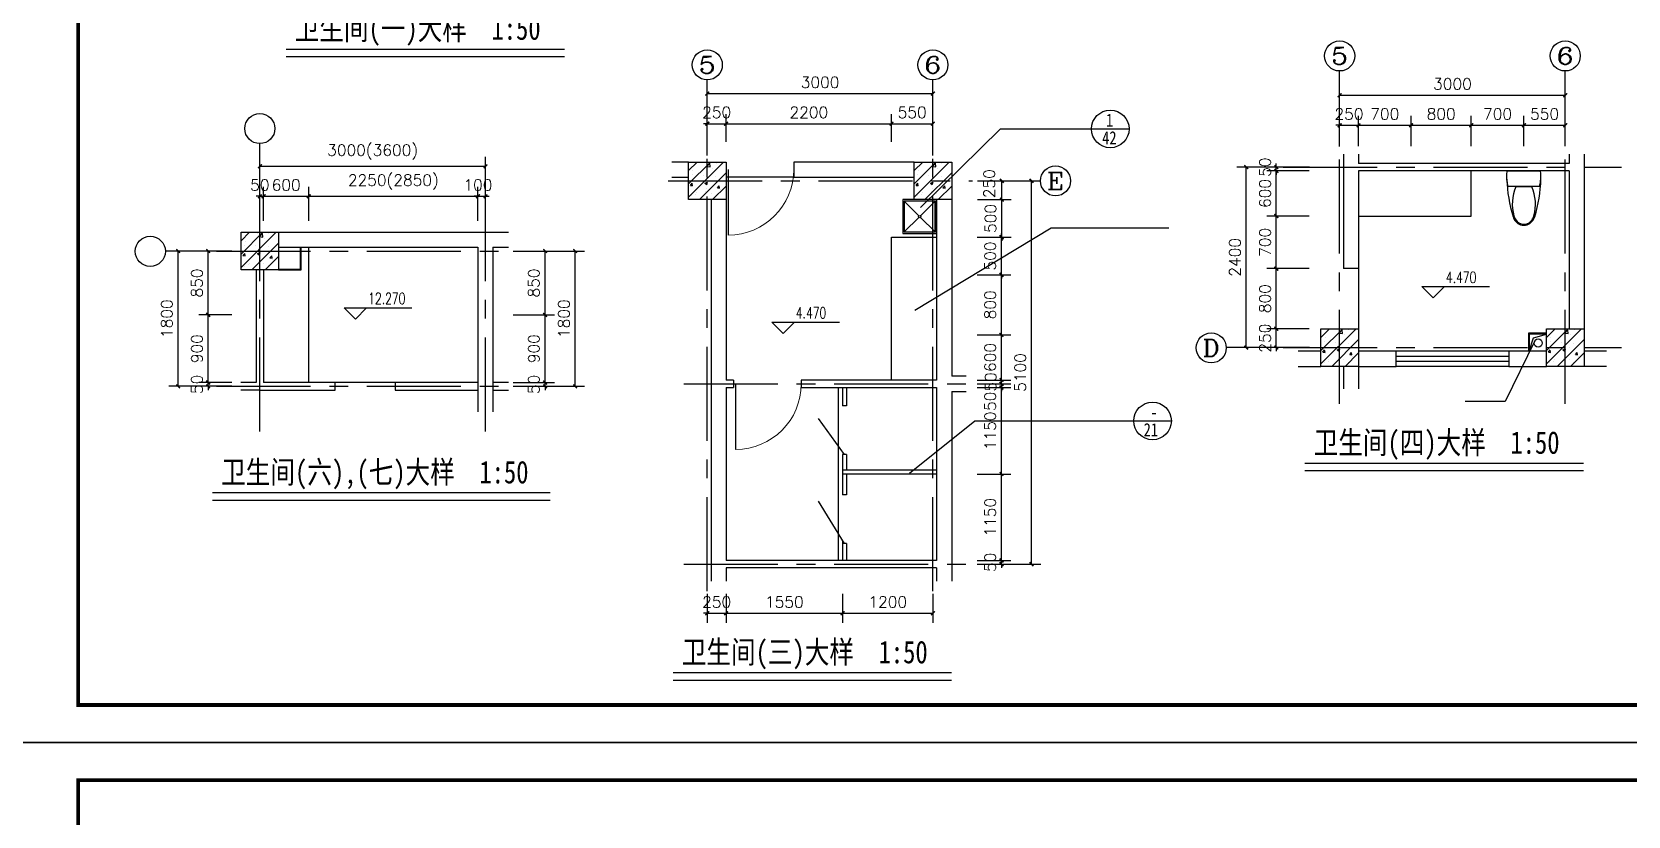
# Model space of a CAD drawing. Extents: x -4968480 to 5598971, y -5343220 to -29066.
# Drawn here: x 312298 to 333522, y -68444 to -58011 of the extents above; entities that cross this region are included whole.
import ezdxf
from ezdxf.enums import TextEntityAlignment as Align

# ---------------------------------------------------------------- set-up
doc = ezdxf.new("R2010")
doc.units = 0
doc.header["$LTSCALE"] = 1000
doc.header["$MEASUREMENT"] = 0
doc.linetypes.add('CENTER', pattern=[2, 1.25, -0.25, 0.25, -0.25])
doc.layers.get('0').update_dxf_attribs({"linetype": 'CONTINUOUS'})
for name, color, linetype in [('AXIS', 3, 'CONTINUOUS'), ('AXIS_TEXT', 7, 'CONTINUOUS'), ('DOTE', 1, 'CENTER'), ('PUB_DIM', 3, 'CONTINUOUS'), ('PUB_TEXT', 7, 'CONTINUOUS'), ('WALL', 2, 'CONTINUOUS')]:
    doc.layers.add(name, color=color, linetype=linetype)
doc.styles.add('-宋体', font='', dxfattribs={"width": 0.8})
doc.styles.add('_TCH_AXIS', font='COMPLEX', dxfattribs={"bigfont": 'GBCBIG'})
doc.styles.add('_TCH_DIM', font='SIMPLEX', dxfattribs={"bigfont": 'GBCBIG'})
doc.styles.get('-宋体').set_extended_font_data('SimSun')

# ---------------------------------------------------------------- blocks, each defined once
blk = doc.blocks.new('_ArchTick')
at = {"color": 0, "linetype": 'ByBlock', "const_width": 0.4}
blk.add_lwpolyline([(-0.5, -0.5), (0.5, 0.5)], dxfattribs=at)

msp = doc.modelspace()

# ---------------------------------------------------------------- linework, layer by layer
for p, q in [((315676.3, -58239.2, -24317.3), (319378.3, -58239.2, -24317.3)), ((315676.3, -58339.2, -24317.3), (319378.3, -58339.2, -24317.3)), ((324114.3, -60346.9, 34044.3), (325179.1, -59302.1, 34044.3)), ((325179.1, -59302.1, 34044.3), (326886.5, -59302.1, 34044.3)), ((321554.8, -59842.8, 34044.3), (321554.8, -60715.8, 34044.3)), ((322427.8, -59942.9, 34044.3), (321527.8, -59942.9, 34044.3)), ((331436.6, -60460.6, -24317.3), (331436.6, -59860.6, -24317.3)), ((331915.8, -59860.6, -24317.3), (332357.4, -59860.6, -24317.3)), ((331927, -60063.1, -24317.3), (332346.1, -60063.1, -24317.3)), ((323897.8, -60262.9, 34044.3), (324092.1, -60457.2, 34044.3)), ((324307.8, -60262.9, 34044.3), (324113.5, -60457.2, 34044.3)), ((332244.2, -60072.3, -24317.3), (332028.9, -60072.3, -24317.3)), ((324092.1, -60478.6, 34044.3), (323897.8, -60672.9, 34044.3)), ((324113.5, -60478.6, 34044.3), (324307.8, -60672.9, 34044.3)), ((329936.6, -60460.6, -24317.3), (331436.6, -60460.6, -24317.3)), ((324039.5, -61712.7, 34044.3), (325852.7, -60618.6, 34044.3)), ((325852.7, -60618.6, 34044.3), (327417, -60618.6, 34044.3)), ((315868.4, -61166.2, -24317.3), (315868.4, -60876.2, -24317.3)), ((315878.4, -61176.2, -24317.3), (315878.4, -60876.2, -24317.3)), ((315978.5, -62676.2, -82679), (315978.5, -60876.2, -82679)), ((323727.8, -60742.9, 34044.3), (324327.8, -60742.9, 34044.3)), ((323727.8, -62642.9, 34044.3), (323727.8, -60742.9, 34044.3)), ((315278.5, -61176.2, -24317.3), (315278.5, -62676.2, -24317.3)), ((315378.5, -61176.2, -24317.3), (315378.5, -62676.2, -24317.3)), ((315578.4, -61166.2, -24317.3), (315868.4, -61166.2, -24317.3)), ((315578.4, -61176.2, -24317.3), (315878.4, -61176.2, -24317.3)), ((329936.6, -61160.6, -24317.3), (329936.6, -61960.6, -24317.3)), ((332280.5, -62120.6, -24317.3), (331888.8, -62928.8, -24317.3)), ((332436.6, -62020.6, -24317.3), (332196.6, -62020.6, -24317.3)), ((332196.6, -62020.6, -24317.3), (332196.6, -62260.5, -24317.3)), ((332436.6, -62030.6, -24317.3), (332206.6, -62030.6, -24317.3)), ((332206.6, -62030.6, -24317.3), (332206.6, -62260.5, -24317.3)), ((332206.6, -62260.5, -24317.3), (332266.4, -62082.8, -24317.3)), ((332266.4, -62082.8, -24317.3), (332436.6, -62030.5, -24317.3)), ((331936.6, -62260.5, -24317.3), (330436.6, -62260.5, -24317.3)), ((330436.6, -62327.1, -24317.3), (331936.6, -62327.1, -24317.3)), ((330436.6, -62393.8, -24317.3), (331936.6, -62393.8, -24317.3)), ((331936.6, -62460.5, -24317.3), (330436.6, -62460.5, -24317.3)), ((315278.5, -62676.2, -24317.3), (315076.3, -62676.2, -24317.3)), ((315328.5, -62776.2, -24317.3), (315076.3, -62776.2, -24317.3)), ((315328.5, -62776.2, -24317.3), (316328.7, -62776.2, -24317.3)), ((316328.7, -62676.2, -24317.3), (315378.5, -62676.2, -24317.3)), ((317128.7, -62676.2, -24317.3), (316328.7, -62676.2, -24317.3)), ((316328.7, -62776.2, -24317.3), (316328.7, -62676.2, -24317.3)), ((318228.5, -62676.2, -24317.3), (317128.7, -62676.2, -24317.3)), ((317128.7, -62676.2, -24317.3), (317128.7, -62776.2, -24317.3)), ((317128.7, -62776.2, -24317.3), (318228.5, -62776.2, -24317.3)), ((318636.9, -62676.2, -24317.3), (318428.5, -62676.2, -24317.3)), ((318428.5, -62776.2, -24317.3), (318636.9, -62776.2, -24317.3)), ((321654.8, -62692.7, 34044.3), (321654.8, -63565.7, 34044.3)), ((323017.8, -62743, 34044.3), (323017.8, -65042.9, 34044.3)), ((323077.8, -62743, 34044.3), (323077.8, -62984.5, 34044.3)), ((323127.8, -62743, 34044.3), (323127.8, -62984.5, 34044.3)), ((323127.8, -62984.5, 34044.3), (323077.8, -62984.5, 34044.3)), ((331888.8, -62928.8, -24317.3), (331356.8, -62928.8, -24317.3)), ((323102.8, -63634.5, 34044.3), (322755.8, -63155.9, 34044.3)), ((323967.4, -63880.2, 34044.3), (324834, -63186.9, 34044.3)), ((324834, -63186.9, 34044.3), (327449.1, -63186.9, 34044.3)), ((323077.8, -63634.5, 34044.3), (323077.8, -64168, 34044.3)), ((323127.8, -63634.5, 34044.3), (323077.8, -63634.5, 34044.3)), ((323127.8, -63634.5, 34044.3), (323127.8, -63843, 34044.3)), ((324327.8, -63843, 34044.3), (323077.8, -63843, 34044.3)), ((329225.1, -63747.3, -24317.3), (332927.1, -63747.3, -24317.3)), ((329225.1, -63847.3, -24317.3), (332927.1, -63847.3, -24317.3)), ((324327.8, -63893, 34044.3), (323077.8, -63893, 34044.3)), ((323127.8, -63893, 34044.3), (323127.8, -64168, 34044.3)), ((314698.1, -64140.6, -24317.3), (319188.9, -64140.6, -24317.3)), ((314698.1, -64240.6, -24317.3), (319188.9, -64240.6, -24317.3)), ((323102.8, -64818, 34044.3), (322755.8, -64255.9, 34044.3)), ((323127.8, -64168, 34044.3), (323077.8, -64168, 34044.3)), ((323077.8, -64791.2, 34044.3), (323077.8, -65042.9, 34044.3)), ((323127.8, -64818, 34044.3), (323077.8, -64818, 34044.3)), ((323127.8, -64818, 34044.3), (323127.8, -65042.9, 34044.3)), ((320823.3, -66534.6, 34044.3), (324525.3, -66534.6, 34044.3)), ((320823.3, -66634.6, 34044.3), (324525.3, -66634.6, 34044.3))]:
    msp.add_line(p, q)
at = {"color": 8}
for p, q in [((321027.8, -59857.1, 34044.3), (321142, -59742.9, 34044.3)), ((321027.8, -60033.9, 34044.3), (321318.8, -59742.9, 34044.3)), ((321027.8, -60210.7, 34044.3), (321495.6, -59742.9, 34044.3)), ((321082.9, -59800.3, 34044.3), (321082.9, -59800.3, 34044.3)), ((321248.1, -59754, 34044.3), (321248.1, -59754, 34044.3)), ((321272.6, -59799.8, 34044.3), (321311.5, -59759.3, 34044.3)), ((321272.6, -59799.8, 34044.3), (321317.1, -59806.7, 34044.3)), ((321317, -59806.9, 34044.3), (321311.5, -59759.5, 34044.3)), ((321342.9, -59824.9, 34044.3), (321342.9, -59824.9, 34044.3)), ((321398.7, -59758.7, 34044.3), (321398.7, -59758.7, 34044.3)), ((324027.8, -59857.1, 34044.3), (324142, -59742.9, 34044.3)), ((324027.8, -60033.9, 34044.3), (324318.8, -59742.9, 34044.3)), ((324027.8, -60210.7, 34044.3), (324495.6, -59742.9, 34044.3)), ((324082.9, -59800.3, 34044.3), (324082.9, -59800.3, 34044.3)), ((324248.1, -59754, 34044.3), (324248.1, -59754, 34044.3)), ((324272.6, -59799.8, 34044.3), (324311.5, -59759.3, 34044.3)), ((324272.6, -59799.8, 34044.3), (324317.1, -59806.7, 34044.3)), ((324317, -59806.9, 34044.3), (324311.5, -59759.5, 34044.3)), ((324342.9, -59824.9, 34044.3), (324342.9, -59824.9, 34044.3)), ((324398.7, -59758.7, 34044.3), (324398.7, -59758.7, 34044.3)), ((321053.6, -60054.2, 34044.3), (321077.7, -60025.5, 34044.3)), ((321053.6, -60054.2, 34044.3), (321083.5, -60056.8, 34044.3)), ((321076.3, -59913.9, 34044.3), (321076.3, -59913.9, 34044.3)), ((321083.4, -60057.1, 34044.3), (321077.6, -60025.7, 34044.3)), ((321080.1, -60026.5, 34044.3), (321080.1, -60026.5, 34044.3)), ((321086.2, -59860.1, 34044.3), (321086.2, -59860.1, 34044.3)), ((321172.4, -60242.9, 34044.3), (321527.8, -59887.4, 34044.3)), ((321222.9, -59920.3, 34044.3), (321222.9, -59920.3, 34044.3)), ((321245.7, -60025, 34044.3), (321280.7, -60011.5, 34044.3)), ((321245.7, -60025, 34044.3), (321270.5, -60041.8, 34044.3)), ((321267.2, -59955.9, 34044.3), (321267.2, -59955.9, 34044.3)), ((321270.5, -60042, 34044.3), (321280.6, -60011.8, 34044.3)), ((321336.9, -59991.3, 34044.3), (321336.9, -59991.3, 34044.3)), ((321349.1, -60242.9, 34044.3), (321527.8, -60064.2, 34044.3)), ((321367.9, -59863.8, 34044.3), (321367.9, -59863.8, 34044.3)), ((321392.3, -59939.4, 34044.3), (321392.3, -59939.4, 34044.3)), ((321412.2, -60085.6, 34044.3), (321436.3, -60056.9, 34044.3)), ((321442.1, -60088.5, 34044.3), (321436.3, -60057.1, 34044.3)), ((321489.8, -59931.6, 34044.3), (321489.8, -59931.6, 34044.3)), ((324053.6, -60054.2, 34044.3), (324077.7, -60025.5, 34044.3)), ((324053.6, -60054.2, 34044.3), (324083.5, -60056.8, 34044.3)), ((324076.3, -59913.9, 34044.3), (324076.3, -59913.9, 34044.3)), ((324083.4, -60057.1, 34044.3), (324077.6, -60025.7, 34044.3)), ((324080.1, -60026.5, 34044.3), (324080.1, -60026.5, 34044.3)), ((324086.2, -59860.1, 34044.3), (324086.2, -59860.1, 34044.3)), ((324172.4, -60242.9, 34044.3), (324527.8, -59887.4, 34044.3)), ((324222.9, -59920.3, 34044.3), (324222.9, -59920.3, 34044.3)), ((324245.7, -60025, 34044.3), (324280.7, -60011.5, 34044.3)), ((324245.7, -60025, 34044.3), (324270.5, -60041.8, 34044.3)), ((324267.2, -59955.9, 34044.3), (324267.2, -59955.9, 34044.3)), ((324270.5, -60042, 34044.3), (324280.6, -60011.8, 34044.3)), ((324336.9, -59991.3, 34044.3), (324336.9, -59991.3, 34044.3)), ((324349.1, -60242.9, 34044.3), (324527.8, -60064.2, 34044.3)), ((324367.9, -59863.8, 34044.3), (324367.9, -59863.8, 34044.3)), ((324392.3, -59939.4, 34044.3), (324392.3, -59939.4, 34044.3)), ((324412.2, -60085.6, 34044.3), (324436.3, -60056.9, 34044.3)), ((324442.1, -60088.5, 34044.3), (324436.3, -60057.1, 34044.3)), ((324489.8, -59931.6, 34044.3), (324489.8, -59931.6, 34044.3)), ((321074.1, -60193, 34044.3), (321074.1, -60193, 34044.3)), ((321125.6, -60175.8, 34044.3), (321125.6, -60175.8, 34044.3)), ((321135.6, -60153.1, 34044.3), (321135.6, -60153.1, 34044.3)), ((321260.8, -60136.6, 34044.3), (321260.8, -60136.6, 34044.3)), ((321267.3, -60088.8, 34044.3), (321267.3, -60088.8, 34044.3)), ((321330.8, -60157.8, 34044.3), (321330.8, -60157.8, 34044.3)), ((321392.5, -60187.1, 34044.3), (321392.5, -60187.1, 34044.3)), ((321412.2, -60085.6, 34044.3), (321442.1, -60088.2, 34044.3)), ((321450.2, -60111.7, 34044.3), (321450.2, -60111.7, 34044.3)), ((321525.9, -60242.9, 34044.3), (321527.8, -60241, 34044.3)), ((324074.1, -60193, 34044.3), (324074.1, -60193, 34044.3)), ((324125.6, -60175.8, 34044.3), (324125.6, -60175.8, 34044.3)), ((324135.6, -60153.1, 34044.3), (324135.6, -60153.1, 34044.3)), ((324260.8, -60136.6, 34044.3), (324260.8, -60136.6, 34044.3)), ((324267.3, -60088.8, 34044.3), (324267.3, -60088.8, 34044.3)), ((324330.8, -60157.8, 34044.3), (324330.8, -60157.8, 34044.3)), ((324392.5, -60187.1, 34044.3), (324392.5, -60187.1, 34044.3)), ((324412.2, -60085.6, 34044.3), (324442.1, -60088.2, 34044.3)), ((324450.2, -60111.7, 34044.3), (324450.2, -60111.7, 34044.3)), ((324525.9, -60242.9, 34044.3), (324527.8, -60241, 34044.3)), ((315078.4, -60790.4, -24317.3), (315192.5, -60676.2, -24317.3)), ((315078.4, -60967.2, -24317.3), (315369.3, -60676.2, -24317.3)), ((315078.4, -61143.9, -24317.3), (315546.1, -60676.2, -24317.3)), ((315298.7, -60687.3, -24317.3), (315298.7, -60687.3, -24317.3)), ((315323.1, -60733.1, -24317.3), (315362.1, -60692.5, -24317.3)), ((315367.5, -60740.2, -24317.3), (315362, -60692.7, -24317.3)), ((315449.2, -60692, -24317.3), (315449.2, -60692, -24317.3)), ((315126.9, -60847.1, -24317.3), (315126.9, -60847.1, -24317.3)), ((315133.4, -60733.5, -24317.3), (315133.4, -60733.5, -24317.3)), ((315136.7, -60793.4, -24317.3), (315136.7, -60793.4, -24317.3)), ((315222.9, -61176.2, -24317.3), (315578.4, -60820.7, -24317.3)), ((315273.4, -60853.6, -24317.3), (315273.4, -60853.6, -24317.3)), ((315317.7, -60889.2, -24317.3), (315317.7, -60889.2, -24317.3)), ((315323.1, -60733.1, -24317.3), (315367.6, -60740, -24317.3)), ((315393.5, -60758.2, -24317.3), (315393.5, -60758.2, -24317.3)), ((315418.5, -60797.1, -24317.3), (315418.5, -60797.1, -24317.3)), ((315442.8, -60872.7, -24317.3), (315442.8, -60872.7, -24317.3)), ((315540.4, -60864.9, -24317.3), (315540.4, -60864.9, -24317.3)), ((315104.1, -60987.5, -24317.3), (315128.2, -60958.8, -24317.3)), ((315104.1, -60987.5, -24317.3), (315134, -60990.1, -24317.3)), ((315124.6, -61126.3, -24317.3), (315124.6, -61126.3, -24317.3)), ((315134, -60990.4, -24317.3), (315128.2, -60959, -24317.3)), ((315130.7, -60959.8, -24317.3), (315130.7, -60959.8, -24317.3)), ((315176.1, -61109.1, -24317.3), (315176.1, -61109.1, -24317.3)), ((315186.1, -61086.4, -24317.3), (315186.1, -61086.4, -24317.3)), ((315296.2, -60958.3, -24317.3), (315331.2, -60944.8, -24317.3)), ((315296.2, -60958.3, -24317.3), (315321.1, -60975, -24317.3)), ((315311.3, -61069.9, -24317.3), (315311.3, -61069.9, -24317.3)), ((315317.8, -61022.1, -24317.3), (315317.8, -61022.1, -24317.3)), ((315321, -60975.3, -24317.3), (315331.2, -60945.1, -24317.3)), ((315381.3, -61091.1, -24317.3), (315381.3, -61091.1, -24317.3)), ((315387.4, -60924.6, -24317.3), (315387.4, -60924.6, -24317.3)), ((315399.7, -61176.2, -24317.3), (315578.4, -60997.5, -24317.3)), ((315443, -61120.4, -24317.3), (315443, -61120.4, -24317.3)), ((315462.7, -61018.9, -24317.3), (315486.8, -60990.1, -24317.3)), ((315462.7, -61018.9, -24317.3), (315492.6, -61021.5, -24317.3)), ((315492.6, -61021.7, -24317.3), (315486.8, -60990.4, -24317.3)), ((315500.7, -61045, -24317.3), (315500.7, -61045, -24317.3)), ((315576.4, -61176.2, -24317.3), (315578.4, -61174.3, -24317.3)), ((329436.6, -62074.8, -24317.3), (329550.8, -61960.6, -24317.3)), ((329436.6, -62251.5, -24317.3), (329727.5, -61960.6, -24317.3)), ((329436.6, -62428.3, -24317.3), (329904.3, -61960.6, -24317.3)), ((329656.9, -61971.7, -24317.3), (329656.9, -61971.7, -24317.3)), ((332436.6, -62074.8, -24317.3), (332550.8, -61960.6, -24317.3)), ((332436.6, -62251.5, -24317.3), (332727.5, -61960.6, -24317.3)), ((332436.6, -62428.3, -24317.3), (332904.3, -61960.6, -24317.3)), ((332656.9, -61971.7, -24317.3), (332656.9, -61971.7, -24317.3)), ((329485.1, -62131.5, -24317.3), (329485.1, -62131.5, -24317.3)), ((329491.7, -62017.9, -24317.3), (329491.7, -62017.9, -24317.3)), ((329495, -62077.7, -24317.3), (329495, -62077.7, -24317.3)), ((329581.1, -62460.6, -24317.3), (329936.6, -62105.1, -24317.3)), ((329631.7, -62138, -24317.3), (329631.7, -62138, -24317.3)), ((329675.9, -62173.6, -24317.3), (329675.9, -62173.6, -24317.3)), ((329681.3, -62017.5, -24317.3), (329720.3, -61976.9, -24317.3)), ((329681.3, -62017.5, -24317.3), (329725.8, -62024.4, -24317.3)), ((329725.8, -62024.6, -24317.3), (329720.2, -61977.1, -24317.3)), ((329751.7, -62042.5, -24317.3), (329751.7, -62042.5, -24317.3)), ((329776.7, -62081.5, -24317.3), (329776.7, -62081.5, -24317.3)), ((329801.1, -62157.1, -24317.3), (329801.1, -62157.1, -24317.3)), ((329807.4, -61976.4, -24317.3), (329807.4, -61976.4, -24317.3)), ((329898.6, -62149.3, -24317.3), (329898.6, -62149.3, -24317.3)), ((332485.1, -62131.5, -24317.3), (332485.1, -62131.5, -24317.3)), ((332491.7, -62017.9, -24317.3), (332491.7, -62017.9, -24317.3)), ((332495, -62077.7, -24317.3), (332495, -62077.7, -24317.3)), ((332581.1, -62460.6, -24317.3), (332936.6, -62105.1, -24317.3)), ((332631.7, -62138, -24317.3), (332631.7, -62138, -24317.3)), ((332675.9, -62173.6, -24317.3), (332675.9, -62173.6, -24317.3)), ((332681.3, -62017.5, -24317.3), (332720.3, -61976.9, -24317.3)), ((332681.3, -62017.5, -24317.3), (332725.8, -62024.4, -24317.3)), ((332725.8, -62024.6, -24317.3), (332720.2, -61977.1, -24317.3)), ((332751.7, -62042.5, -24317.3), (332751.7, -62042.5, -24317.3)), ((332776.7, -62081.5, -24317.3), (332776.7, -62081.5, -24317.3)), ((332801.1, -62157.1, -24317.3), (332801.1, -62157.1, -24317.3)), ((332807.4, -61976.4, -24317.3), (332807.4, -61976.4, -24317.3)), ((332898.6, -62149.3, -24317.3), (332898.6, -62149.3, -24317.3)), ((329462.3, -62271.9, -24317.3), (329486.4, -62243.1, -24317.3)), ((329462.3, -62271.9, -24317.3), (329492.2, -62274.5, -24317.3)), ((329492.2, -62274.7, -24317.3), (329486.4, -62243.4, -24317.3)), ((329488.9, -62244.2, -24317.3), (329488.9, -62244.2, -24317.3)), ((329534.3, -62393.5, -24317.3), (329534.3, -62393.5, -24317.3)), ((329544.4, -62370.8, -24317.3), (329544.4, -62370.8, -24317.3)), ((329654.4, -62242.6, -24317.3), (329689.4, -62229.2, -24317.3)), ((329654.4, -62242.6, -24317.3), (329679.3, -62259.4, -24317.3)), ((329669.5, -62354.3, -24317.3), (329669.5, -62354.3, -24317.3)), ((329676, -62306.5, -24317.3), (329676, -62306.5, -24317.3)), ((329679.2, -62259.7, -24317.3), (329689.4, -62229.5, -24317.3)), ((329739.5, -62375.4, -24317.3), (329739.5, -62375.4, -24317.3)), ((329745.6, -62209, -24317.3), (329745.6, -62209, -24317.3)), ((329757.9, -62460.6, -24317.3), (329936.6, -62281.9, -24317.3)), ((329820.9, -62303.2, -24317.3), (329845.1, -62274.5, -24317.3)), ((329820.9, -62303.2, -24317.3), (329850.8, -62305.9, -24317.3)), ((329850.8, -62306.1, -24317.3), (329845, -62274.8, -24317.3)), ((329858.9, -62329.4, -24317.3), (329858.9, -62329.4, -24317.3)), ((332462.3, -62271.9, -24317.3), (332486.4, -62243.1, -24317.3)), ((332462.3, -62271.9, -24317.3), (332492.2, -62274.5, -24317.3)), ((332492.2, -62274.7, -24317.3), (332486.4, -62243.4, -24317.3)), ((332488.9, -62244.2, -24317.3), (332488.9, -62244.2, -24317.3)), ((332534.3, -62393.5, -24317.3), (332534.3, -62393.5, -24317.3)), ((332544.4, -62370.8, -24317.3), (332544.4, -62370.8, -24317.3)), ((332654.4, -62242.6, -24317.3), (332689.4, -62229.2, -24317.3)), ((332654.4, -62242.6, -24317.3), (332679.3, -62259.4, -24317.3)), ((332669.5, -62354.3, -24317.3), (332669.5, -62354.3, -24317.3)), ((332676, -62306.5, -24317.3), (332676, -62306.5, -24317.3)), ((332679.2, -62259.7, -24317.3), (332689.4, -62229.5, -24317.3)), ((332739.5, -62375.4, -24317.3), (332739.5, -62375.4, -24317.3)), ((332745.6, -62209, -24317.3), (332745.6, -62209, -24317.3)), ((332757.9, -62460.6, -24317.3), (332936.6, -62281.9, -24317.3)), ((332820.9, -62303.2, -24317.3), (332845.1, -62274.5, -24317.3)), ((332820.9, -62303.2, -24317.3), (332850.8, -62305.9, -24317.3)), ((332850.8, -62306.1, -24317.3), (332845, -62274.8, -24317.3)), ((332858.9, -62329.4, -24317.3), (332858.9, -62329.4, -24317.3)), ((329482.8, -62410.6, -24317.3), (329482.8, -62410.6, -24317.3)), ((329801.2, -62404.8, -24317.3), (329801.2, -62404.8, -24317.3)), ((329934.7, -62460.6, -24317.3), (329936.6, -62458.7, -24317.3)), ((332482.8, -62410.6, -24317.3), (332482.8, -62410.6, -24317.3)), ((332801.2, -62404.8, -24317.3), (332801.2, -62404.8, -24317.3)), ((332934.7, -62460.6, -24317.3), (332936.6, -62458.7, -24317.3))]:
    msp.add_line(p, q, dxfattribs=at)
for points, elevation in [([(311661.7, -67466.1), (311661.7, -46466.1), (341361.7, -46466.1), (341361.7, -67466.1)], -24317.3), ([(323877.8, -60692.9), (324327.8, -60692.9), (324327.8, -60242.9), (323877.8, -60242.9)], 34044.3), ([(323897.8, -60672.9), (324307.8, -60672.9), (324307.8, -60262.9), (323897.8, -60262.9)], 34044.3), ([(311661.7, -88466.1), (311661.7, -67466.1), (341361.7, -67466.1), (341361.7, -88466.1)], -24317.3)]:
    msp.add_lwpolyline(points, close=True, dxfattribs=dict(elevation=elevation))
at = {"const_width": 50, "elevation": -24317.3}
for points in [[(312911.7, -66966.1), (340861.7, -66966.1), (340861.7, -46966.1), (312911.7, -46966.1)], [(312911.7, -87966.1), (340861.7, -87966.1), (340861.7, -67966.1), (312911.7, -67966.1)]]:
    msp.add_lwpolyline(points, close=True, dxfattribs=at)
at = {"elevation": -24317.3}
msp.add_lwpolyline([(331927, -60063.1), (331915.6, -60012.2), (331910.2, -59962.8), (331910.2, -59910.8), (331915.8, -59860.6)], dxfattribs=at)
for centre, radius in [((326636.5, -59302.1, 34044.3), 250), ((324102.8, -60467.9, 34044.3), 15.1), ((332326.6, -62150.5, -24317.3), 55), ((327199.1, -63186.9, 34044.3), 250)]:
    msp.add_circle(centre, radius)
at = {"lineweight": 13}
for centre in [(321554.8, -59842.8, 34044.3), (321654.8, -62692.7, 34044.3)]:
    msp.add_arc(centre, 873, 270, 0, dxfattribs=at)
for centre, radius, start, end in [((333733.5, -59931.1, -24317.3), 1822.9, 181.22237, 197.24774), ((330539.7, -59931.1, -24317.3), 1822.9, 342.75226, 358.77763), ((331900.3, -59936.8, -24317.3), 463.3, 344.17802, 352.26005), ((331900.3, -59936.8, -24317.3), 463.3, 352.26005, 9.46232), ((332584.8, -60304, -24317.3), 602.2, 157.37374, 194.77857), ((331688.4, -60304, -24317.3), 602.2, 345.22143, 22.62626), ((332148.8, -60423.1, -24317.3), 163.6, 197.24774, 249.54761), ((332159.8, -60416.1, -24317.3), 162.7, 194.77857, 226.85426), ((332124.4, -60423.1, -24317.3), 163.6, 290.45239, 342.75226), ((332113.3, -60416.1, -24317.3), 162.7, 313.14574, 345.22143), ((332136.6, -60440.9, -24317.3), 128.7, 226.85426, 313.14574), ((332136.6, -60455.8, -24317.3), 128.7, 249.54761, 290.45239)]:
    msp.add_arc(centre, radius, start, end)
at = {"layer": 'AXIS'}
for p, q in [((329686.6, -59536.3, -82679), (329686.6, -58531.3, -82679)), ((332686.6, -59330.1, -82679), (332686.6, -58531.3, -82679)), ((321277.8, -59558.4, -24317.3), (321277.8, -58649.7, -24317.3)), ((324277.8, -59558.4, -24317.3), (324277.8, -58649.7, -24317.3)), ((315328.4, -60464.8, 150767.6), (315328.4, -59497.4, -199402.3)), ((324953.9, -59992.9, -24317.3), (325708, -59992.9, -24317.3)), ((314719.5, -60926.2, -24317.3), (314071.5, -60926.2, -24317.3)), ((329285.6, -62210.6, -82679), (328179, -62210.6, -82679))]:
    msp.add_line(p, q, dxfattribs=at)
for centre in [(329686.6, -58331.3, -82679), (332686.6, -58331.3, -82679), (321277.8, -58449.7, -24317.3), (324277.8, -58449.7, -24317.3), (315328.4, -59297.4, -199402.3), (325908, -59992.9, -24317.3), (313871.6, -60930.4, -24317.3), (327979.1, -62215.5, -82679)]:
    msp.add_circle(centre, 200, dxfattribs=at)
at = {"layer": 'DOTE'}
for p, q in [((321277.8, -65450.4, -24317.3), (321277.8, -59478.5, -24317.3)), ((324277.8, -65450.4, -24317.3), (324277.8, -59542.6, -24317.3)), ((329686.6, -62960.6, -82679), (329686.6, -59467, -82679)), ((332686.6, -62960.6, -82679), (332686.6, -59467, -82679)), ((328936.6, -59810.6, -82679), (333436.6, -59810.6, -82679)), ((320757.6, -59992.9, -24317.3), (324803.8, -59992.9, -24317.3)), ((315328.4, -63326.2, -199402.3), (315328.4, -60176.2, -199402.3)), ((318328.4, -63326.2, -199402.3), (318328.4, -60220.2, -199402.3)), ((314752.7, -60926.2, -199402.3), (318928.5, -60926.2, -199402.3)), ((328936.6, -62210.6, -82679), (333436.6, -62210.6, -82679)), ((314752.7, -62726.2, -199402.3), (318928.5, -62726.2, -199402.3)), ((320965.8, -62692.9, -24317.3), (324803.8, -62692.9, -24317.3)), ((320965.8, -65092.9, -24317.3), (324803.8, -65092.9, -24317.3))]:
    msp.add_line(p, q, dxfattribs=at)
at = {"layer": 'PUB_DIM'}
for p, q in [((321277.8, -59656.9, -24317.3), (321277.8, -58707, -24317.3)), ((324277.8, -59656.9, -24317.3), (324277.8, -58707, -24317.3)), ((329686.6, -59428.7, -82679), (329686.6, -58728.7, -82679)), ((332686.6, -59428.7, -82679), (332686.6, -58728.7, -82679)), ((321277.8, -58832, -24317.3), (324277.8, -58832, -24317.3)), ((329686.6, -58853.7, -82679), (332686.6, -58853.7, -82679)), ((321277.8, -59472.5, -24317.3), (321277.8, -59107.2, -24317.3)), ((321527.8, -59472.5, -24317.3), (321527.8, -59107.2, -24317.3)), ((321527.8, -59472.5, -24317.3), (321527.8, -59107.2, -24317.3)), ((323727.8, -59472.5, -24317.3), (323727.8, -59107.2, -24317.3)), ((323727.8, -59472.5, -24317.3), (323727.8, -59107.2, -24317.3)), ((324277.8, -59472.5, -24317.3), (324277.8, -59107.2, -24317.3)), ((329686.6, -59530.7, -82679), (329686.6, -59128.8, -82679)), ((329936.6, -59530.7, -24317.3), (329936.6, -59128.8, -24317.3)), ((329936.6, -59530.7, -82679), (329936.6, -59128.8, -82679)), ((330636.6, -59530.7, -24317.3), (330636.6, -59128.8, -24317.3)), ((330636.6, -59530.7, -24317.3), (330636.6, -59128.8, -24317.3)), ((331436.6, -59530.7, -24317.3), (331436.6, -59128.8, -24317.3)), ((331436.6, -59530.7, -24317.3), (331436.6, -59128.8, -24317.3)), ((332136.6, -59530.7, -24317.3), (332136.6, -59128.8, -24317.3)), ((332136.6, -59530.7, -24317.3), (332136.6, -59128.8, -24317.3)), ((332686.6, -59530.7, -24317.3), (332686.6, -59128.8, -24317.3)), ((321277.8, -59232.2, -24317.3), (321227.8, -59232.2, -24317.3)), ((321277.8, -59232.2, -24317.3), (321527.8, -59232.2, -24317.3)), ((321527.8, -59232.2, -24317.3), (323727.8, -59232.2, -24317.3)), ((321527.8, -59232.2, -24317.3), (321577.8, -59232.2, -24317.3)), ((323727.8, -59232.2, -24317.3), (324277.8, -59232.2, -24317.3)), ((329686.6, -59253.8, -82679), (329636.6, -59253.8, -82679)), ((329686.6, -59253.8, -82679), (329936.6, -59253.8, -82679)), ((329936.6, -59253.8, -24317.3), (330636.6, -59253.8, -24317.3)), ((329936.6, -59253.8, -82679), (329986.6, -59253.8, -82679)), ((330636.6, -59253.8, -24317.3), (331436.6, -59253.8, -24317.3)), ((331436.6, -59253.8, -24317.3), (332136.6, -59253.8, -24317.3)), ((332136.6, -59253.8, -24317.3), (332686.6, -59253.8, -24317.3)), ((315328.4, -60337.2, -24317.3), (315328.4, -59673.8, -24317.3)), ((315328.4, -59798.8, -24317.3), (318328.4, -59798.8, -24317.3)), ((318328.4, -60337.2, -24317.3), (318328.4, -59673.8, -24317.3)), ((329286.6, -59810.6, -24317.3), (328319.7, -59810.6, -24317.3)), ((328444.7, -62210.5, -24317.3), (328444.7, -59810.6, -24317.3)), ((329282, -59810.6, -24317.3), (328719.7, -59810.6, -24317.3)), ((328844.7, -59810.6, -24317.3), (328844.7, -59760.6, -24317.3)), ((328844.7, -59860.6, -24317.3), (328844.7, -59810.6, -24317.3)), ((324871.2, -59992.9, -141040.6), (325319.2, -59992.9, -141040.6)), ((325194.2, -60242.9, -141040.6), (325194.2, -59992.9, -141040.6)), ((325253.3, -59992.9, -24317.3), (325714.5, -59992.9, -24317.3)), ((325589.5, -65092.9, -24317.3), (325589.5, -59992.9, -24317.3)), ((329282, -59860.6, -24317.3), (328719.7, -59860.6, -24317.3)), ((329282, -59860.6, -24317.3), (328719.7, -59860.6, -24317.3)), ((328844.7, -60460.6, -24317.3), (328844.7, -59860.6, -24317.3)), ((328844.7, -59860.6, -24317.3), (328844.7, -59910.6, -24317.3)), ((315328.4, -60198.4, 150767.6), (315278.4, -60198.4, 150767.6)), ((315328.4, -60526.2, 150767.6), (315328.4, -60073.4, 150767.6)), ((315328.4, -60198.4, 150767.6), (315378.5, -60198.4, 150767.6)), ((315378.5, -60526.2, 150767.6), (315378.5, -60073.4, 150767.6)), ((315378.5, -60526.2, 150767.6), (315378.5, -60073.4, 150767.6)), ((315378.5, -60198.4, 150767.6), (315428.5, -60198.4, 150767.6)), ((315378.5, -60198.4, 150767.6), (315978.5, -60198.4, 150767.6)), ((315978.5, -60526.2, -24317.3), (315978.5, -60073.4, -24317.3)), ((315978.5, -60526.2, 150767.6), (315978.5, -60073.4, 150767.6)), ((315978.5, -60198.4, -24317.3), (318228.4, -60198.4, -24317.3)), ((318228.2, -60198.4, -199402.3), (318178.2, -60198.4, -199402.3)), ((318228.2, -60526.2, -199402.3), (318228.2, -60073.4, -199402.3)), ((318228.2, -60198.4, -199402.3), (318328.4, -60198.4, -199402.3)), ((318228.4, -60526.2, -24317.3), (318228.4, -60073.4, -24317.3)), ((318328.4, -60526.2, -199402.3), (318328.4, -60073.4, -199402.3)), ((318328.4, -60198.4, -199402.3), (318378.4, -60198.4, -199402.3)), ((324871.2, -60242.9, -141040.6), (325319.2, -60242.9, -141040.6)), ((324871.2, -60242.9, -141040.6), (325319.2, -60242.9, -141040.6)), ((325194.2, -60242.9, -141040.6), (325194.2, -60192.9, -141040.6)), ((325194.2, -60742.9, -141040.6), (325194.2, -60242.9, -141040.6)), ((329282, -60460.6, -24317.3), (328719.7, -60460.6, -24317.3)), ((329282, -60460.6, -24317.3), (328719.7, -60460.6, -24317.3)), ((328844.7, -61160.6, -24317.3), (328844.7, -60460.6, -24317.3)), ((325189.8, -60742.9, -141040.6), (325189.8, -60692.9, -141040.6)), ((324866.8, -60742.9, -141040.6), (325314.8, -60742.9, -141040.6)), ((324871.2, -60742.9, -141040.6), (325319.2, -60742.9, -141040.6)), ((325189.8, -61242.9, -141040.6), (325189.8, -60742.9, -141040.6)), ((325194.2, -60742.9, -141040.6), (325194.2, -60792.9, -141040.6)), ((314835.4, -60926.2, -24317.3), (314116.7, -60926.2, -24317.3)), ((314241.7, -62726.2, -24317.3), (314241.7, -60926.2, -24317.3)), ((314957.9, -60926.2, -24317.3), (314516.3, -60926.2, -24317.3)), ((314641.3, -61776.2, -24317.3), (314641.3, -60926.2, -24317.3)), ((318698.8, -60926.2, -24317.3), (319247, -60926.2, -24317.3)), ((318821.4, -60926.2, -24317.3), (319647, -60926.2, -24317.3)), ((319122, -61776.2, -24317.3), (319122, -60926.2, -24317.3)), ((319522, -62726.2, -24317.3), (319522, -60926.2, -24317.3)), ((324866.8, -61242.9, -141040.6), (325314.8, -61242.9, -141040.6)), ((324866.8, -61242.9, -141040.6), (325314.8, -61242.9, -141040.6)), ((325189.8, -61242.9, -141040.6), (325189.8, -61292.9, -141040.6)), ((325189.8, -62042.9, -141040.6), (325189.8, -61242.9, -141040.6)), ((329282, -61160.6, -24317.3), (328719.7, -61160.6, -24317.3)), ((329282, -61160.6, -24317.3), (328719.7, -61160.6, -24317.3)), ((328844.7, -61960.6, -24317.3), (328844.7, -61160.6, -24317.3)), ((330779.8, -61400.2, -48634.7), (331679.8, -61400.2, -48634.7)), ((330929.8, -61550.2, -48634.7), (330779.8, -61400.2, -48634.7)), ((330929.8, -61550.2, -48634.7), (331079.8, -61400.2, -48634.7)), ((316448.7, -61681.7, 9726.9), (317348.7, -61681.7, 9726.9)), ((316598.7, -61831.7, 9726.9), (316448.7, -61681.7, 9726.9)), ((316598.7, -61831.7, 9726.9), (316748.7, -61681.7, 9726.9)), ((314957.9, -61776.2, -24317.3), (314516.3, -61776.2, -24317.3)), ((314957.9, -61776.2, -24317.3), (314516.3, -61776.2, -24317.3)), ((314641.3, -62676.2, -24317.3), (314641.3, -61776.2, -24317.3)), ((318698.8, -61776.2, -24317.3), (319247, -61776.2, -24317.3)), ((318698.8, -61776.2, -24317.3), (319247, -61776.2, -24317.3)), ((319122, -62676.2, -24317.3), (319122, -61776.2, -24317.3)), ((322285.5, -62023.7, 9726.9), (322135.5, -61873.7, 9726.9)), ((322135.5, -61873.7, 9726.9), (323035.5, -61873.7, 9726.9)), ((322285.5, -62023.7, 9726.9), (322435.5, -61873.7, 9726.9)), ((329282, -61960.6, -24317.3), (328719.7, -61960.6, -24317.3)), ((329282, -61960.6, -24317.3), (328719.7, -61960.6, -24317.3)), ((328844.7, -61960.6, -24317.3), (328844.7, -61910.6, -24317.3)), ((328844.7, -62210.5, -24317.3), (328844.7, -61960.6, -24317.3)), ((324866.8, -62042.9, -141040.6), (325314.8, -62042.9, -141040.6)), ((324866.8, -62042.9, -141040.6), (325314.8, -62042.9, -141040.6)), ((325189.8, -62642.9, -141040.6), (325189.8, -62042.9, -141040.6)), ((329286.6, -62210.5, -24317.3), (328319.7, -62210.5, -24317.3)), ((329282, -62210.5, -24317.3), (328719.7, -62210.5, -24317.3)), ((328844.7, -62210.5, -24317.3), (328844.7, -62260.5, -24317.3)), ((325190, -62642.9, -141040.6), (325190, -62592.9, -141040.6)), ((314835.4, -62726.2, -24317.3), (314116.7, -62726.2, -24317.3)), ((314957.9, -62676.2, -24317.3), (314516.3, -62676.2, -24317.3)), ((314957.9, -62676.2, -24317.3), (314516.3, -62676.2, -24317.3)), ((314957.9, -62726.2, -24317.3), (314516.3, -62726.2, -24317.3)), ((314641.3, -62676.2, -24317.3), (314641.3, -62626.2, -24317.3)), ((314641.3, -62726.2, -24317.3), (314641.3, -62676.2, -24317.3)), ((314641.3, -62726.2, -24317.3), (314641.3, -62776.2, -24317.3)), ((318698.8, -62676.2, -24317.3), (319247, -62676.2, -24317.3)), ((318698.8, -62676.2, -24317.3), (319247, -62676.2, -24317.3)), ((318698.8, -62726.2, -24317.3), (319247, -62726.2, -24317.3)), ((318821.4, -62726.2, -24317.3), (319647, -62726.2, -24317.3)), ((319122, -62676.2, -24317.3), (319122, -62626.2, -24317.3)), ((319122, -62726.2, -24317.3), (319122, -62676.2, -24317.3)), ((319122, -62726.2, -24317.3), (319122, -62776.2, -24317.3)), ((324866.6, -62692.9, -24317.3), (325314.8, -62692.9, -24317.3)), ((324866.6, -62742.9, -24317.3), (325314.8, -62742.9, -24317.3)), ((324866.8, -62642.9, -141040.6), (325314.8, -62642.9, -141040.6)), ((324866.8, -62642.9, -141040.6), (325315, -62642.9, -141040.6)), ((324866.8, -62692.9, -141040.6), (325315, -62692.9, -141040.6)), ((324866.8, -62742.9, -24317.3), (325315, -62742.9, -24317.3)), ((325189.8, -62692.9, -24317.3), (325189.8, -62642.9, -24317.3)), ((325189.8, -62742.9, -24317.3), (325189.8, -62692.9, -24317.3)), ((325189.8, -62742.9, -24317.3), (325189.8, -62792.9, -24317.3)), ((325190, -62692.9, -141040.6), (325190, -62642.9, -141040.6)), ((325190, -62692.9, -141040.6), (325190, -62742.9, -141040.6)), ((325190, -63892.9, -24317.3), (325190, -62742.9, -24317.3)), ((324866.8, -63892.9, -24317.3), (325315, -63892.9, -24317.3)), ((324866.8, -63892.9, -24317.3), (325315, -63892.9, -24317.3)), ((325190, -65042.9, -24317.3), (325190, -63892.9, -24317.3)), ((324866.8, -65042.9, -24317.3), (325315, -65042.9, -24317.3)), ((324866.8, -65042.9, -24317.3), (325315, -65042.9, -24317.3)), ((324866.8, -65092.9, -24317.3), (325315, -65092.9, -24317.3)), ((325190, -65042.9, -24317.3), (325190, -64992.9, -24317.3)), ((325190, -65092.9, -24317.3), (325190, -65042.9, -24317.3)), ((325190, -65092.9, -24317.3), (325190, -65142.9, -24317.3)), ((325253.3, -65092.9, -24317.3), (325714.5, -65092.9, -24317.3)), ((321277.8, -65485.7, -24317.3), (321277.8, -65870.7, -24317.3)), ((321527.8, -65485.7, -24317.3), (321527.8, -65870.7, -24317.3)), ((321527.8, -65485.7, -24317.3), (321527.8, -65870.7, -24317.3)), ((323077.8, -65485.7, -24317.3), (323077.8, -65870.7, -24317.3)), ((323077.8, -65485.7, -24317.3), (323077.8, -65870.7, -24317.3)), ((324277.8, -65485.7, -24317.3), (324277.8, -65870.7, -24317.3)), ((321277.8, -65745.7, -24317.3), (321227.8, -65745.7, -24317.3)), ((321277.8, -65745.7, -24317.3), (321527.8, -65745.7, -24317.3)), ((321527.8, -65745.7, -24317.3), (321577.8, -65745.7, -24317.3)), ((321527.8, -65745.7, -24317.3), (323077.8, -65745.7, -24317.3)), ((323077.8, -65745.7, -24317.3), (324277.8, -65745.7, -24317.3))]:
    msp.add_line(p, q, dxfattribs=at)
at = {"layer": 'WALL'}
for p, q in [((329736.6, -59639.8, -24317.3), (329736.6, -59810.6, -24317.3)), ((329936.6, -59639.8, -24317.3), (329936.6, -59760.6, -24317.3)), ((332736.6, -59639.8, -24317.3), (332736.6, -59760.6, -24317.3)), ((332936.6, -59639.8, -24317.3), (332936.6, -59810.6, -24317.3)), ((321027.8, -59742.9, 34044.3), (320808.1, -59742.9, 34044.3)), ((321027.8, -59742.9, 34044.3), (321527.8, -59742.9, 34044.3)), ((321027.8, -60242.9, 34044.3), (321027.8, -59742.9, 34044.3)), ((321527.8, -59742.9, 34044.3), (321527.8, -60242.9, 34044.3)), ((324027.8, -59742.9, 34044.3), (322427.8, -59742.9, 34044.3)), ((322427.8, -59742.9, 34044.3), (322427.8, -59942.9, 34044.3)), ((324027.8, -59742.9, 34044.3), (324527.8, -59742.9, 34044.3)), ((324027.8, -60242.9, 34044.3), (324027.8, -59742.9, 34044.3)), ((324527.8, -59742.9, 34044.3), (324527.8, -60242.9, 34044.3)), ((329736.6, -59810.6, -24317.3), (329736.6, -61160.6, -24317.3)), ((332736.6, -59760.6, -24317.3), (329936.6, -59760.6, -24317.3)), ((332936.6, -59810.6, -24317.3), (332936.6, -61960.6, -24317.3)), ((320808.1, -59942.9, 34044.3), (321027.8, -59942.9, 34044.3)), ((322427.8, -59942.9, 34044.3), (324027.8, -59942.9, 34044.3)), ((329936.6, -59860.6, -24317.3), (329936.6, -61160.6, -24317.3)), ((332736.6, -59860.6, -24317.3), (329936.6, -59860.6, -24317.3)), ((332736.6, -59860.6, -24317.3), (332736.6, -61960.6, -24317.3)), ((321527.8, -60242.9, 34044.3), (321027.8, -60242.9, 34044.3)), ((321327.8, -60242.9, 34044.3), (321327.8, -62692.9, 34044.3)), ((321527.8, -60242.9, 34044.3), (321527.8, -62642.9, 34044.3)), ((324527.8, -60242.9, 34044.3), (324027.8, -60242.9, 34044.3)), ((324327.8, -60242.9, 34044.3), (324327.8, -62642.9, 34044.3)), ((324527.8, -60242.9, 34044.3), (324527.8, -62593.2, 34044.3)), ((315078.4, -60676.2, -24317.3), (315578.4, -60676.2, -24317.3)), ((315078.4, -61176.2, -24317.3), (315078.4, -60676.2, -24317.3)), ((315578.4, -60676.2, -24317.3), (318328.5, -60676.2, -24317.3)), ((315578.4, -60676.2, -24317.3), (315578.4, -61176.2, -24317.3)), ((318328.5, -60676.2, -24317.3), (318636.9, -60676.2, -24317.3)), ((315578.4, -60876.2, -24317.3), (318228.5, -60876.2, -24317.3)), ((318228.5, -60876.2, -24317.3), (318228.5, -62676.2, -24317.3)), ((318428.5, -60876.2, -24317.3), (318428.5, -62676.2, -24317.3)), ((318428.5, -60876.2, -24317.3), (318636.9, -60876.2, -24317.3)), ((315578.4, -61176.2, -24317.3), (315078.4, -61176.2, -24317.3)), ((329936.6, -61160.6, -24317.3), (329736.6, -61160.6, -24317.3)), ((329436.6, -61960.6, -24317.3), (329936.6, -61960.6, -24317.3)), ((329436.6, -62460.5, -24317.3), (329436.6, -61960.6, -24317.3)), ((329936.6, -61960.6, -24317.3), (329936.6, -62460.5, -24317.3)), ((332436.6, -61960.6, -24317.3), (332936.6, -61960.6, -24317.3)), ((332436.6, -62460.6, -24317.3), (332436.6, -61960.6, -24317.3)), ((332936.6, -61960.6, -24317.3), (332936.6, -62460.6, -24317.3)), ((329436.6, -62260.6, -24317.3), (329136.6, -62260.6, -24317.3)), ((330436.6, -62260.5, -24317.3), (329936.6, -62260.5, -24317.3)), ((330436.6, -62460.5, -24317.3), (330436.6, -62260.5, -24317.3)), ((331936.6, -62260.5, -24317.3), (331936.6, -62460.5, -24317.3)), ((332436.6, -62260.5, -24317.3), (331936.6, -62260.5, -24317.3)), ((333236.6, -62258.7, -24317.3), (332936.6, -62258.7, -24317.3)), ((332936.6, -62260.6, -24317.3), (332936.6, -62460.6, -24317.3)), ((324720.9, -62593.2, 34044.3), (324527.8, -62593.2, 34044.3)), ((329136.6, -62460.6, -24317.3), (329436.6, -62460.6, -24317.3)), ((329936.6, -62460.5, -24317.3), (329436.6, -62460.5, -24317.3)), ((329736.6, -62460.5, -24317.3), (329736.6, -62760.3, -24317.3)), ((329936.6, -62458.7, -24317.3), (329936.6, -62760.3, -24317.3)), ((329936.6, -62460.5, -24317.3), (330436.6, -62460.5, -24317.3)), ((331936.6, -62460.5, -24317.3), (332436.6, -62460.5, -24317.3)), ((332936.6, -62460.6, -24317.3), (332436.6, -62460.6, -24317.3)), ((332936.6, -62458.7, -24317.3), (333236.6, -62458.7, -24317.3)), ((318228.5, -62676.2, -24317.3), (318228.5, -63063.8, -24317.3)), ((318428.5, -62676.2, -24317.3), (318428.5, -63063.8, -24317.3)), ((321327.8, -62692.9, 34044.3), (321327.8, -65092.9, 34044.3)), ((321627.8, -62642.9, 34044.3), (321527.8, -62642.9, 34044.3)), ((321527.8, -62742.9, 34044.3), (321527.8, -65042.9, 34044.3)), ((321527.8, -62742.9, 34044.3), (321627.8, -62742.9, 34044.3)), ((321627.8, -62642.9, 34044.3), (321627.8, -62742.9, 34044.3)), ((324327.8, -62642.9, 34044.3), (322527.8, -62642.8, 34044.3)), ((322527.8, -62642.8, 34044.3), (322527.8, -62742.9, 34044.3)), ((322527.8, -62742.8, 34044.3), (324327.8, -62742.9, 34044.3)), ((324327.8, -62742.9, 34044.3), (324327.8, -65042.9, 34044.3)), ((324527.8, -62793.2, 34044.3), (324720.9, -62793.2, 34044.3)), ((324527.8, -62793.2, 34044.3), (324527.8, -65092.9, 34044.3)), ((321327.8, -65092.9, 34044.3), (321327.8, -65320, 34044.3)), ((324327.8, -65042.9, 34044.3), (321527.8, -65042.9, 34044.3)), ((324327.8, -65142.9, 34044.3), (321527.8, -65142.9, 34044.3)), ((321527.8, -65142.9, 34044.3), (321527.8, -65320, 34044.3)), ((324327.8, -65142.9, 34044.3), (324327.8, -65320, 34044.3)), ((324527.8, -65092.9, 34044.3), (324527.8, -65320, 34044.3))]:
    msp.add_line(p, q, dxfattribs=at)

# ---------------------------------------------------------------- block references
at = {"layer": 'PUB_DIM', "xscale": 50, "yscale": 50, "zscale": 50}
for p, rotation in [((321277.8, -58832, -24317.3), 180), ((329686.6, -58853.7, -82679), 180), ((321527.8, -59232.2, -24317.3), 180), ((321527.8, -59232.2, -24317.3), 180), ((323727.8, -59232.2, -24317.3), 180), ((329936.6, -59253.8, -24317.3), 180), ((329936.6, -59253.8, -82679), 180), ((330636.6, -59253.8, -24317.3), 180), ((331436.6, -59253.8, -24317.3), 180), ((332136.6, -59253.8, -24317.3), 180), ((315328.4, -59798.8, -24317.3), 180), ((328444.7, -59810.6, -24317.3), 90), ((328844.7, -59810.6, -24317.3), 270), ((328844.7, -59860.6, -24317.3), 90), ((328844.7, -59860.6, -24317.3), 90), ((325194.2, -59992.9, -141040.6), 90), ((325589.5, -59992.9, -24317.3), 90), ((315378.5, -60198.4, 150767.6), 180), ((315378.5, -60198.4, 150767.6), 180), ((315978.5, -60198.4, -24317.3), 180), ((318328.4, -60198.4, -199402.3), 180), ((325194.2, -60242.9, -141040.6), 270), ((325194.2, -60242.9, -141040.6), 270), ((328844.7, -60460.6, -24317.3), 270), ((328844.7, -60460.6, -24317.3), 90), ((314241.7, -60926.2, -24317.3), 90), ((314641.3, -60926.2, -24317.3), 90), ((319122, -60926.2, -24317.3), 90), ((319522, -60926.2, -24317.3), 90), ((325189.8, -60742.9, -141040.6), 270), ((325194.2, -60742.9, -141040.6), 90), ((328844.7, -61160.6, -24317.3), 270), ((328844.7, -61160.6, -24317.3), 90), ((325189.8, -61242.9, -141040.6), 90), ((325189.8, -61242.9, -141040.6), 90), ((314641.3, -61776.2, -24317.3), 270), ((314641.3, -61776.2, -24317.3), 90), ((319122, -61776.2, -24317.3), 90), ((319122, -61776.2, -24317.3), 270), ((328844.7, -61960.6, -24317.3), 270), ((328844.7, -61960.6, -24317.3), 270), ((325189.8, -62042.9, -141040.6), 270), ((325189.8, -62042.9, -141040.6), 90), ((328444.7, -62210.5, -24317.3), 270), ((328844.7, -62210.5, -24317.3), 90), ((325189.8, -62642.9, -141040.6), 270), ((325190, -62642.9, -141040.6), 270), ((314241.7, -62726.2, -24317.3), 270), ((314641.3, -62676.2, -24317.3), 270), ((314641.3, -62676.2, -24317.3), 270), ((314641.3, -62726.2, -24317.3), 90), ((319122, -62676.2, -24317.3), 270), ((319122, -62676.2, -24317.3), 270), ((319122, -62726.2, -24317.3), 90), ((319522, -62726.2, -24317.3), 270), ((325189.8, -62692.9, -24317.3), 270), ((325189.8, -62742.9, -24317.3), 90), ((325190, -62692.9, -141040.6), 90), ((325190, -62742.9, -24317.3), 90), ((325190, -63892.9, -24317.3), 270), ((325190, -63892.9, -24317.3), 90), ((325190, -65042.9, -24317.3), 270), ((325190, -65042.9, -24317.3), 270), ((325190, -65092.9, -24317.3), 90), ((325589.5, -65092.9, -24317.3), 270), ((321527.8, -65745.7, -24317.3), 180), ((321527.8, -65745.7, -24317.3), 180), ((323077.8, -65745.7, -24317.3), 180)]:
    msp.add_blockref('_ArchTick', p, dxfattribs=dict(at, rotation=rotation))
for p in [(324277.8, -58832, -24317.3), (332686.6, -58853.7, -82679), (321277.8, -59232.2, -24317.3), (323727.8, -59232.2, -24317.3), (324277.8, -59232.2, -24317.3), (329686.6, -59253.8, -82679), (330636.6, -59253.8, -24317.3), (331436.6, -59253.8, -24317.3), (332136.6, -59253.8, -24317.3), (332686.6, -59253.8, -24317.3), (318328.4, -59798.8, -24317.3), (315328.4, -60198.4, 150767.6), (315978.5, -60198.4, 150767.6), (318228.2, -60198.4, -199402.3), (318228.4, -60198.4, -24317.3), (321277.8, -65745.7, -24317.3), (323077.8, -65745.7, -24317.3), (324277.8, -65745.7, -24317.3)]:
    msp.add_blockref('_ArchTick', p, dxfattribs=at)

# ---------------------------------------------------------------- texts
at = {"style": '-宋体', "width": 0.8}
for s, height, p in [('卫生间(一)大样  1:50', 300, (315791.6, -58116, -24317.3)), ('1', 175, (326580.2, -59274.1, 34044.3)), ('42', 175, (326529.4, -59507.7, 34044.3)), ('21', 175, (327080.8, -63391, 34044.3)), ('-', 175, (327169.8, -63157.3, 34044.3)), ('卫生间(四)大样  1:50', 300, (329340.4, -63624.1, -24317.3)), ('卫生间(六),(七)大样  1:50', 300, (314813.4, -64017.5, -24317.3)), ('卫生间(三)大样  1:50', 300, (320938.6, -66411.5, 34044.3))]:
    msp.add_text(s, height=height, dxfattribs=at).set_placement(p)
at = {"layer": 'AXIS_TEXT', "style": '_TCH_AXIS'}
for s, width, p, p2 in [('5', 1.5, (321164.7, -58562.8, -24317.3), (321391, -58562.8, -24317.3)), ('6', 1.5, (324164.7, -58562.8, -24317.3), (324391, -58562.8, -24317.3)), ('5', 1.5, (329573.4, -58444.4, -82679), (329799.7, -58444.4, -82679)), ('6', 1.5, (332573.4, -58444.4, -82679), (332799.7, -58444.4, -82679)), ('E', 1.3125, (325794.9, -60106.1, -24317.3), (326021.2, -60106.1, -24317.3)), ('D', 1.235294, (327865.9, -62328.6, -82679), (328092.2, -62328.6, -82679))]:
    msp.add_text(s, height=226.3, dxfattribs=dict(at, width=width)).set_placement(p, p2, align=Align.FIT)
at = {"layer": 'PUB_DIM', "color": 7, "char_height": 150, "attachment_point": 5, "style": '_TCH_DIM'}
for s, insert in [('\\A1;3000', (322777.8, -58682, -24317.3)), ('\\A1;3000', (331186.6, -58703.7, -82679)), ('\\A1;250', (321402.8, -59082.2, -24317.3)), ('\\A1;2200', (322627.8, -59082.2, -24317.3)), ('\\A1;550', (324002.8, -59082.2, -24317.3)), ('\\A1;250', (329811.6, -59103.8, -82679)), ('\\A1;700', (330286.6, -59103.8, -24317.3)), ('\\A1;800', (331036.6, -59103.8, -24317.3)), ('\\A1;700', (331786.6, -59103.8, -24317.3)), ('\\A1;550', (332411.6, -59103.8, -24317.3)), ('\\A1;3000(3600)', (316828.4, -59609.5, -24317.3)), ('\\A1;50', (315328.4, -60048.4, 150767.6)), ('\\A1;600', (315678.5, -60048.4, 150767.6)), ('\\A1;2250(2850)', (317103.4, -60009.1, -24317.3)), ('\\A1;100', (318228.2, -60048.4, -199402.3)), ('\\A1;250', (321402.8, -65595.7, -24317.3)), ('\\A1;1550', (322302.8, -65595.7, -24317.3)), ('\\A1;1200', (323677.8, -65595.7, -24317.3))]:
    msp.add_mtext(s, dxfattribs=dict(at, insert=insert))
at = {"layer": 'PUB_DIM', "color": 7, "char_height": 150, "attachment_point": 5, "rotation": 90, "style": '_TCH_DIM'}
for s, insert in [('\\A1;50', (328694.7, -59810.6, -24317.3)), ('\\A1;250', (325027.4, -60030.8, -141040.6)), ('\\A1;600', (328694.7, -60160.6, -24317.3)), ('\\A1;500', (325044.2, -60492.9, -141040.6)), ('\\A1;700', (328694.7, -60810.6, -24317.3)), ('\\A1;500', (325039.8, -60992.9, -141040.6)), ('\\A1;2400', (328294.7, -61010.6, -24317.3)), ('\\A1;850', (314491.3, -61351.2, -24317.3)), ('\\A1;850', (318972, -61351.2, -24317.3)), ('\\A1;800', (325039.8, -61642.9, -141040.6)), ('\\A1;800', (328694.7, -61560.6, -24317.3)), ('\\A1;1800', (314091.7, -61826.2, -24317.3)), ('\\A1;1800', (319372, -61826.2, -24317.3)), ('\\A1;250', (328694.7, -62085.6, -24317.3)), ('\\A1;900', (314491.3, -62226.2, -24317.3)), ('\\A1;900', (318972, -62226.2, -24317.3)), ('\\A1;600', (325039.8, -62342.9, -141040.6)), ('\\A1;5100', (325439.5, -62542.9, -24317.3)), ('\\A1;50', (314491.3, -62701.2, -24317.3)), ('\\A1;50', (318972, -62701.2, -24317.3)), ('\\A1;50', (325046.4, -62667.9, -141040.6)), ('\\A1;50', (325039.8, -62926.9, -24317.3)), ('\\A1;1150', (325040, -63317.9, -24317.3)), ('\\A1;1150', (325040, -64467.9, -24317.3)), ('\\A1;50', (325040, -65067.9, -24317.3))]:
    msp.add_mtext(s, dxfattribs=dict(at, insert=insert))
at = {"layer": 'PUB_TEXT', "style": '_TCH_DIM', "width": 0.705882}
for s, p in [('4.470', (331099.8, -61350.2, -48634.7)), ('12.270', (316768.7, -61631.7, 9726.9)), ('4.470', (322455.5, -61823.7, 9726.9))]:
    msp.add_text(s, height=148.75, dxfattribs=at).set_placement(p)

doc.saveas('drawing.dxf')
